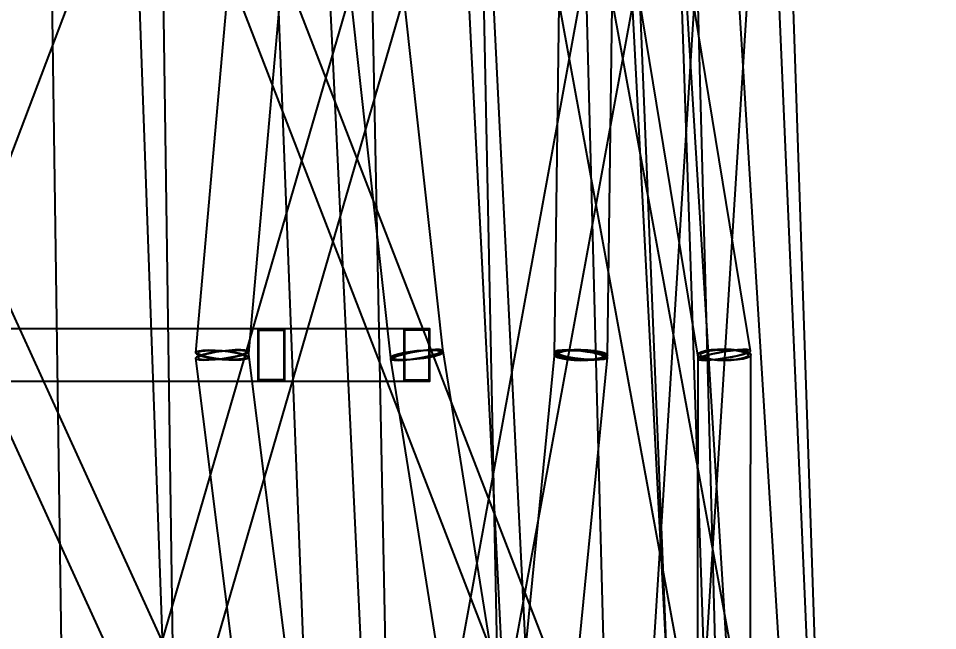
# Model space of a CAD drawing. Header units: millimetres. Extents: x -123812 to 252100, y -3000 to 639000.
# Drawn here: x 12295 to 21072, y 222369 to 228212 of the extents above; entities that cross this region are included whole.
import ezdxf

# ---------------------------------------------------------------- set-up
doc = ezdxf.new("R2010")
doc.units = ezdxf.units.MM
doc.layers.add('D-STR-DIM', color=7, linetype='Continuous', lineweight=13)
doc.layers.add('D-STR-STRC', color=7, linetype='Continuous', lineweight=25)
doc.styles.add('OpenSansCondensed-Light', font='OpenSansCondensed-Light.ttf')
doc.styles.add('TOWER_UNICODE', font='Arial Unicode.ttf')
doc.dimstyles.new('EZDXF', dxfattribs={"dimtxt": 0.25, "dimasz": 0.175, "dimexe": 0.375, "dimexo": 0.125, "dimgap": 0.1, "dimtad": 1, "dimlfac": 100, "dimzin": 12, "dimdsep": 46, "dimtxsty": 'OpenSansCondensed-Light', "dimblk": 'ARCHTICK', "dimcen": 2.5, "dimazin": 3, "dimtfac": 0.5, "dimtmove": 2, "dimatfit": 3})

# ---------------------------------------------------------------- blocks, each defined once
blk = doc.blocks.new('_ARCHTICK')
at = {"color": 0, "linetype": 'BYBLOCK', "const_width": 0.15}
blk.add_lwpolyline([(-0.5, -0.5), (0.5, 0.5)], dxfattribs=at)

msp = doc.modelspace()

# ---------------------------------------------------------------- linework, layer by layer
at = {"layer": 'D-STR-STRC'}
for points in [[(13082.9, 249972.7), (15847.2, 224972.7), (15855.8, 224963.8), (15881, 224957.3), (15921.1, 224953.8), (15973.4, 224953.4), (16034.3, 224956.2), (16099.7, 224961.9), (16165, 224970.3), (16225.9, 224980.7), (16278.2, 224992.4), (16318.3, 225004.6), (16343.6, 225016.5), (16352.2, 225027.3), (13587.9, 250027.3)], [(16197.1, 250021.7), (13986.2, 225021.7), (13994.8, 225010), (14020.1, 224997.5), (14060.3, 224985.2), (14112.7, 224973.9), (14173.7, 224964.4), (14239.2, 224957.3), (14304.7, 224953.1), (14365.8, 224952.2), (14418.2, 224954.4), (14458.4, 224959.8), (14483.7, 224967.9), (14492.3, 224978.3), (16703.2, 249978.3)], [(14681.7, 249959.5), (18784.8, 224959.5), (18793.3, 224952.6), (18818.3, 224949), (18858.2, 224948.8), (18910.1, 224952.1), (18970.6, 224958.7), (19035.5, 224968.1), (19100.3, 224979.6), (19160.8, 224992.6), (19212.7, 225006), (19252.6, 225019.1), (19277.6, 225030.8), (19286.1, 225040.5), (15183.1, 250040.5)], [(17746.3, 250003.3), (17411.9, 225003.3), (17420.5, 224989.8), (17445.9, 224977), (17486.3, 224965.8), (17538.9, 224956.9), (17600.1, 224950.9), (17665.9, 224948.3), (17731.6, 224949.3), (17792.9, 224953.6), (17845.5, 224961.2), (17885.8, 224971.3), (17911.2, 224983.5), (17919.8, 224996.7), (18254.3, 249996.7)], [(9574.5, 219916.7), (13363.8, 229916.7), (13357.9, 229941.1), (13336.2, 229969.5), (13300, 230000), (13251.9, 230030.5), (13195.1, 230058.9), (13133.5, 230083.3), (13071.3, 230102), (13012.8, 230113.8), (12961.9, 230117.8), (12922, 230113.8), (12896, 230102), (12885.6, 230083.3), (9096.3, 220083.3)], [(14658.8, 220101.4), (10093.3, 230101.4), (10083.9, 230113.1), (10059.4, 230117), (10021.3, 230113.1), (9972.3, 230101.4), (9915.8, 230082.8), (9855.5, 230058.5), (9795.6, 230030.3), (9740.2, 230000), (9693, 229969.7), (9657.3, 229941.5), (9635.4, 229917.2), (9629, 229898.6), (14194.5, 219898.6)], [(13513.9, 219941.3), (16420.5, 229941.3), (16411.3, 229969.6), (16386, 230000), (16346.3, 230030.4), (16295, 230058.7), (16235.5, 230083.1), (16171.9, 230101.7), (16108.5, 230113.5), (16049.6, 230117.5), (15999.3, 230113.5), (15960.9, 230101.7), (15937.2, 230083.1), (15929.7, 230058.7), (13023.1, 220058.7)], [(18152.3, 220099.5), (14283.6, 230099.5), (14261.2, 230111), (14224.6, 230114.9), (14176.2, 230111), (14119.4, 230099.5), (14057.9, 230081.2), (13996, 230057.4), (13937.9, 230029.7), (13887.6, 230000), (13848.4, 229970.3), (13823.2, 229942.6), (13813.5, 229918.8), (13820, 229900.5), (17688.7, 219900.5)], [(16622.1, 219941.9), (18453.1, 229941.9), (18457.5, 229969.9), (18444.8, 230000), (18415.9, 230030.1), (18372.8, 230058.1), (18318.4, 230082.2), (18256.5, 230100.7), (18191.2, 230112.3), (18127.1, 230116.3), (18068.4, 230112.3), (18019.1, 230100.7), (17982.7, 230082.2), (17961.6, 230058.1), (16130.6, 220058.1)], [(19492.2, 220055.6), (17658, 230055.6), (17638.5, 230078.6), (17603.4, 230096.2), (17555.3, 230107.3), (17497.3, 230111.1), (17433.5, 230107.3), (17368.2, 230096.2), (17305.8, 230078.6), (17250.5, 230055.6), (17206.3, 230028.8), (17176, 230000), (17161.7, 229971.2), (17164.4, 229944.4), (18998.6, 219944.4)], [(18724.1, 219970.4), (19354.9, 229970.4), (19356.2, 230000), (19340.3, 230029.6), (19308.3, 230057.3), (19262.4, 230081), (19205.7, 230099.2), (19142.1, 230110.6), (19075.9, 230114.5), (19011.6, 230110.6), (18953.7, 230099.2), (18906, 230081), (18871.8, 230057.3), (18853.4, 230029.6), (18222.6, 220029.6)], [(19693.8, 220029.2), (19076.2, 230029.2), (19057.9, 230056.3), (19023.7, 230079.7), (18976.1, 230097.6), (18918.1, 230108.8), (18853.9, 230112.7), (18787.7, 230108.8), (18724, 230097.6), (18667.3, 230079.7), (18621.4, 230056.3), (18589.4, 230029.2), (18573.4, 230000), (18574.7, 229970.8), (19192.2, 219970.8)], [(17634.2, 200031), (14491.3, 225031), (14482.7, 225039.6), (14457.5, 225045.6), (14417.5, 225048.4), (14365.3, 225047.9), (14304.5, 225044.2), (14239.2, 225037.4), (14174, 225028.1), (14113.2, 225016.9), (14061, 225004.5), (14021, 224991.9), (13995.8, 224979.7), (13987.2, 224969), (17130.1, 199969)], [(15462.6, 199975.9), (17918.7, 224975.9), (17910.1, 224987.6), (17884.8, 225000.3), (17844.6, 225012.9), (17792.3, 225024.6), (17731.3, 225034.7), (17665.9, 225042.4), (17600.4, 225047.2), (17539.5, 225048.8), (17487.1, 225047), (17446.9, 225042.1), (17421.7, 225034.3), (17413.1, 225024.1), (14957, 200024.1)], [(20351.2, 200039.4), (16350.5, 225039.4), (16342, 225046.8), (16316.9, 225051), (16277.1, 225051.7), (16225.1, 225048.8), (16164.6, 225042.7), (16099.7, 225033.6), (16034.7, 225022.3), (15974.2, 225009.4), (15922.3, 224995.9), (15882.4, 224982.6), (15857.3, 224970.6), (15848.8, 224960.6), (19849.4, 199960.6)], [(19250.8, 199999.6), (19289.5, 224999.6), (19280.8, 225013.8), (19255.4, 225027), (19215.1, 225038.4), (19162.5, 225047.2), (19101.2, 225052.8), (19035.5, 225054.7), (18969.7, 225053), (18908.5, 225047.6), (18855.8, 225039), (18815.5, 225027.7), (18790.1, 225014.5), (18781.5, 225000.4), (18742.8, 200000.4)]]:
    msp.add_lwpolyline(points, dxfattribs=at)
for points in [[(12591.6, 230000), (12734.5, 220000), (13802.6, 220000), (13657.8, 230000)], [(13389.5, 230000), (13751.2, 220000), (15102.2, 220000), (14714.1, 230000)], [(15192.4, 230000), (15669.2, 220000), (17020.1, 220000), (16517, 230000)], [(15642, 230000), (15842.3, 220000), (16910.4, 220000), (16708.1, 230000)], [(16749, 230000), (17245.1, 220000), (18596, 220000), (18073.5, 230000)], [(17674.3, 230000), (17939.3, 220000), (19007.4, 220000), (18740.5, 230000)], [(18163.2, 230000), (18570, 220000), (19920.9, 220000), (19487.7, 230000)], [(18571.1, 230000), (18909, 220000), (19977, 220000), (19637.3, 230000)], [(5244.4, 224750), (16224.7, 224750), (16224.7, 225250), (5244.4, 225250)], [(5244.4, 224750), (14834.5, 224750), (14834.5, 225250), (5244.4, 225250)], [(14584.5, 225250), (14834.5, 225250), (14834.5, 224750), (14584.5, 224750)], [(14590.5, 225238), (14828.5, 225238), (14828.5, 224762), (14590.5, 224762)], [(16224.7, 225250), (15974.7, 225250), (15974.7, 224750), (16224.7, 224750)], [(16218.7, 225238), (15980.7, 225238), (15980.7, 224762), (16218.7, 224762)], [(14239.2, 224957.3), (14173.7, 224964.4), (14112.7, 224973.9), (14060.3, 224985.2), (14020.1, 224997.5), (13994.8, 225010), (13986.2, 225021.7), (13994.8, 225032.1), (14020.1, 225040.2), (14060.3, 225045.6), (14112.7, 225047.8), (14173.7, 225046.9), (14239.2, 225042.7), (14304.7, 225035.6), (14365.8, 225026.1), (14418.2, 225014.8), (14458.4, 225002.5), (14483.7, 224990), (14492.3, 224978.3), (14483.7, 224967.9), (14458.4, 224959.8), (14418.2, 224954.4), (14365.8, 224952.2), (14304.7, 224953.1)], [(14239.2, 225037.4), (14174, 225028.1), (14113.2, 225016.9), (14061, 225004.5), (14021, 224991.9), (13995.8, 224979.7), (13987.2, 224969), (13995.8, 224960.4), (14021, 224954.4), (14061, 224951.6), (14113.2, 224952.1), (14174, 224955.8), (14239.2, 224962.6), (14304.5, 224971.9), (14365.3, 224983.1), (14417.5, 224995.5), (14457.5, 225008.1), (14482.7, 225020.3), (14491.3, 225031), (14482.7, 225039.6), (14457.5, 225045.6), (14417.5, 225048.4), (14365.3, 225047.9), (14304.5, 225044.2)], [(16099.7, 225033.6), (16034.7, 225022.3), (15974.2, 225009.4), (15922.3, 224995.9), (15882.4, 224982.6), (15857.3, 224970.6), (15848.8, 224960.6), (15857.3, 224953.2), (15882.4, 224949), (15922.3, 224948.3), (15974.2, 224951.2), (16034.7, 224957.3), (16099.7, 224966.4), (16164.6, 224977.7), (16225.1, 224990.6), (16277.1, 225004.1), (16316.9, 225017.4), (16342, 225029.4), (16350.5, 225039.4), (16342, 225046.8), (16316.9, 225051), (16277.1, 225051.7), (16225.1, 225048.8), (16164.6, 225042.7)], [(17665.9, 224948.3), (17600.1, 224950.9), (17538.9, 224956.9), (17486.3, 224965.8), (17445.9, 224977), (17420.5, 224989.8), (17411.9, 225003.3), (17420.5, 225016.5), (17445.9, 225028.7), (17486.3, 225038.8), (17538.9, 225046.4), (17600.1, 225050.7), (17665.9, 225051.7), (17731.6, 225049.1), (17792.9, 225043.1), (17845.5, 225034.2), (17885.8, 225023), (17911.2, 225010.2), (17919.8, 224996.7), (17911.2, 224983.5), (17885.8, 224971.3), (17845.5, 224961.2), (17792.9, 224953.6), (17731.6, 224949.3)], [(17665.9, 224957.6), (17600.4, 224965.3), (17539.5, 224975.4), (17487.1, 224987.1), (17446.9, 224999.7), (17421.7, 225012.4), (17413.1, 225024.1), (17421.7, 225034.3), (17446.9, 225042.1), (17487.1, 225047), (17539.5, 225048.8), (17600.4, 225047.2), (17665.9, 225042.4), (17731.3, 225034.7), (17792.3, 225024.6), (17844.6, 225012.9), (17884.8, 225000.3), (17910.1, 224987.6), (17918.7, 224975.9), (17910.1, 224965.7), (17884.8, 224957.9), (17844.6, 224953), (17792.3, 224951.2), (17731.3, 224952.8)], [(19035.5, 224945.3), (18969.7, 224947.2), (18908.5, 224952.8), (18855.8, 224961.6), (18815.5, 224973), (18790.1, 224986.2), (18781.5, 225000.4), (18790.1, 225014.5), (18815.5, 225027.7), (18855.8, 225039), (18908.5, 225047.6), (18969.7, 225053), (19035.5, 225054.7), (19101.2, 225052.8), (19162.5, 225047.2), (19215.1, 225038.4), (19255.4, 225027), (19280.8, 225013.8), (19289.5, 224999.6), (19280.8, 224985.5), (19255.4, 224972.3), (19215.1, 224961), (19162.5, 224952.4), (19101.2, 224947)], [(19035.5, 225031.9), (18970.6, 225020.4), (18910.1, 225007.4), (18858.2, 224994), (18818.3, 224980.9), (18793.3, 224969.2), (18784.8, 224959.5), (18793.3, 224952.6), (18818.3, 224949), (18858.2, 224948.8), (18910.1, 224952.1), (18970.6, 224958.7), (19035.5, 224968.1), (19100.3, 224979.6), (19160.8, 224992.6), (19212.7, 225006), (19252.6, 225019.1), (19277.6, 225030.8), (19286.1, 225040.5), (19277.6, 225047.4), (19252.6, 225051), (19212.7, 225051.2), (19160.8, 225047.9), (19100.3, 225041.3)], [(19035.5, 224950.7), (18976.2, 224952.4), (18921, 224957.4), (18873.5, 224965.4), (18837.1, 224975.6), (18814.3, 224987.6), (18806.5, 225000.3), (18814.3, 225013.1), (18837.1, 225025), (18873.5, 225035.1), (18921, 225042.9), (18976.2, 225047.7), (19035.5, 225049.3), (19094.7, 225047.6), (19150, 225042.6), (19197.4, 225034.6), (19233.8, 225024.4), (19256.6, 225012.4), (19264.5, 224999.7), (19256.6, 224986.9), (19233.8, 224975), (19197.4, 224964.9), (19150, 224957.1), (19094.7, 224952.3)], [(14239.2, 224961.5), (14180.2, 224967.9), (14125.2, 224976.5), (14077.9, 224986.7), (14041.7, 224997.7), (14018.9, 225009), (14011.1, 225019.6), (14018.9, 225028.9), (14041.7, 225036.2), (14077.9, 225041.1), (14125.2, 225043.1), (14180.2, 225042.2), (14239.2, 225038.5), (14298.3, 225032.1), (14353.3, 225023.5), (14400.6, 225013.3), (14436.8, 225002.3), (14459.6, 224991), (14467.4, 224980.4), (14459.6, 224971.1), (14436.8, 224963.8), (14400.6, 224958.9), (14353.3, 224956.9), (14298.3, 224957.8)], [(14239.2, 225033.7), (14180.4, 225025.4), (14125.6, 225015.2), (14078.6, 225004.1), (14042.4, 224992.7), (14019.7, 224981.7), (14012, 224972.1), (14019.7, 224964.3), (14042.4, 224958.9), (14078.6, 224956.4), (14125.6, 224956.8), (14180.4, 224960.2), (14239.2, 224966.3), (14298.1, 224974.6), (14352.9, 224984.8), (14399.9, 224995.9), (14436, 225007.3), (14458.7, 225018.3), (14466.5, 225027.9), (14458.7, 225035.7), (14436, 225041.1), (14399.9, 225043.6), (14352.9, 225043.2), (14298.1, 225039.8)], [(16099.7, 225038.1), (16034.3, 225029.7), (15973.4, 225019.3), (15921.1, 225007.6), (15881, 224995.4), (15855.8, 224983.5), (15847.2, 224972.7), (15855.8, 224963.8), (15881, 224957.3), (15921.1, 224953.8), (15973.4, 224953.4), (16034.3, 224956.2), (16099.7, 224961.9), (16165, 224970.3), (16225.9, 224980.7), (16278.2, 224992.4), (16318.3, 225004.6), (16343.6, 225016.5), (16352.2, 225027.3), (16343.6, 225036.2), (16318.3, 225042.7), (16278.2, 225046.2), (16225.9, 225046.6), (16165, 225043.8)], [(16099.7, 225034.3), (16040.7, 225026.8), (15985.8, 225017.4), (15938.7, 225006.9), (15902.5, 224995.9), (15879.8, 224985.1), (15872, 224975.4), (15879.8, 224967.3), (15902.5, 224961.5), (15938.7, 224958.3), (15985.8, 224958), (16040.7, 224960.5), (16099.7, 224965.7), (16158.6, 224973.2), (16213.5, 224982.6), (16260.6, 224993.1), (16296.8, 225004.1), (16319.5, 225014.9), (16327.3, 225024.6), (16319.5, 225032.7), (16296.8, 225038.5), (16260.6, 225041.7), (16213.5, 225042), (16158.6, 225039.5)], [(16099.7, 225030.3), (16041.1, 225020.1), (15986.6, 225008.5), (15939.7, 224996.3), (15903.8, 224984.4), (15881.2, 224973.5), (15873.5, 224964.4), (15881.2, 224957.8), (15903.8, 224954.1), (15939.7, 224953.4), (15986.6, 224956), (16041.1, 224961.5), (16099.7, 224969.7), (16158.2, 224979.9), (16212.7, 224991.5), (16259.6, 225003.7), (16295.5, 225015.6), (16318.1, 225026.5), (16325.8, 225035.6), (16318.1, 225042.2), (16295.5, 225045.9), (16259.6, 225046.6), (16212.7, 225044), (16158.2, 225038.5)], [(17665.9, 224953.4), (17606.6, 224955.8), (17551.4, 224961.1), (17504, 224969.1), (17467.6, 224979.3), (17444.7, 224990.8), (17436.9, 225002.9), (17444.7, 225014.9), (17467.6, 225025.8), (17504, 225035), (17551.4, 225041.8), (17606.6, 225045.8), (17665.9, 225046.6), (17725.1, 225044.2), (17780.4, 225038.9), (17827.8, 225030.9), (17864.2, 225020.7), (17887, 225009.2), (17894.9, 224997.1), (17887, 224985.1), (17864.2, 224974.2), (17827.8, 224965), (17780.4, 224958.2), (17725.1, 224954.2)], [(17665.9, 224961.8), (17606.9, 224968.7), (17551.9, 224977.8), (17504.7, 224988.4), (17468.5, 224999.8), (17445.7, 225011.1), (17437.9, 225021.8), (17445.7, 225030.9), (17468.5, 225038), (17504.7, 225042.4), (17551.9, 225044), (17606.9, 225042.5), (17665.9, 225038.2), (17724.9, 225031.3), (17779.8, 225022.2), (17827, 225011.6), (17863.3, 225000.2), (17886, 224988.9), (17893.8, 224978.2), (17886, 224969.1), (17863.3, 224962), (17827, 224957.6), (17779.8, 224956), (17724.9, 224957.5)], [(19035.5, 225028.8), (18977, 225018.4), (18922.4, 225006.7), (18875.6, 224994.5), (18839.7, 224982.8), (18817.1, 224972.2), (18809.4, 224963.5), (18817.1, 224957.3), (18839.7, 224954), (18875.6, 224953.8), (18922.4, 224956.8), (18977, 224962.7), (19035.5, 224971.2), (19093.9, 224981.6), (19148.5, 224993.3), (19195.3, 225005.5), (19231.2, 225017.2), (19253.8, 225027.8), (19261.5, 225036.5), (19253.8, 225042.7), (19231.2, 225046), (19195.3, 225046.2), (19148.5, 225043.2), (19093.9, 225037.3)]]:
    msp.add_lwpolyline(points, close=True, dxfattribs=at)

# ---------------------------------------------------------------- dimensions: what is measured, and where the dimension line sits
at = {"layer": 'D-STR-DIM'}
for base, p2 in [((187000, 0), (0, 450000)), ((250000, 0), (0, 375000)), ((124000, 0), (0, 350000))]:
    msp.add_linear_dim(base=base, p1=(0, 0), p2=p2, angle=90, dimstyle='EZDXF', override={"dimtxt": 8400, "dimasz": 3750, "dimexe": 2100, "dimexo": 1800, "dimgap": 2100, "dimtad": 1, "dimdec": 0, "dimlfac": 1, "dimlunit": 2, "dimtxsty": 'TOWER_UNICODE', "dimclrd": 7, "dimclre": 7, "dimclrt": 7}, dxfattribs=at).render()

doc.saveas('drawing.dxf')
